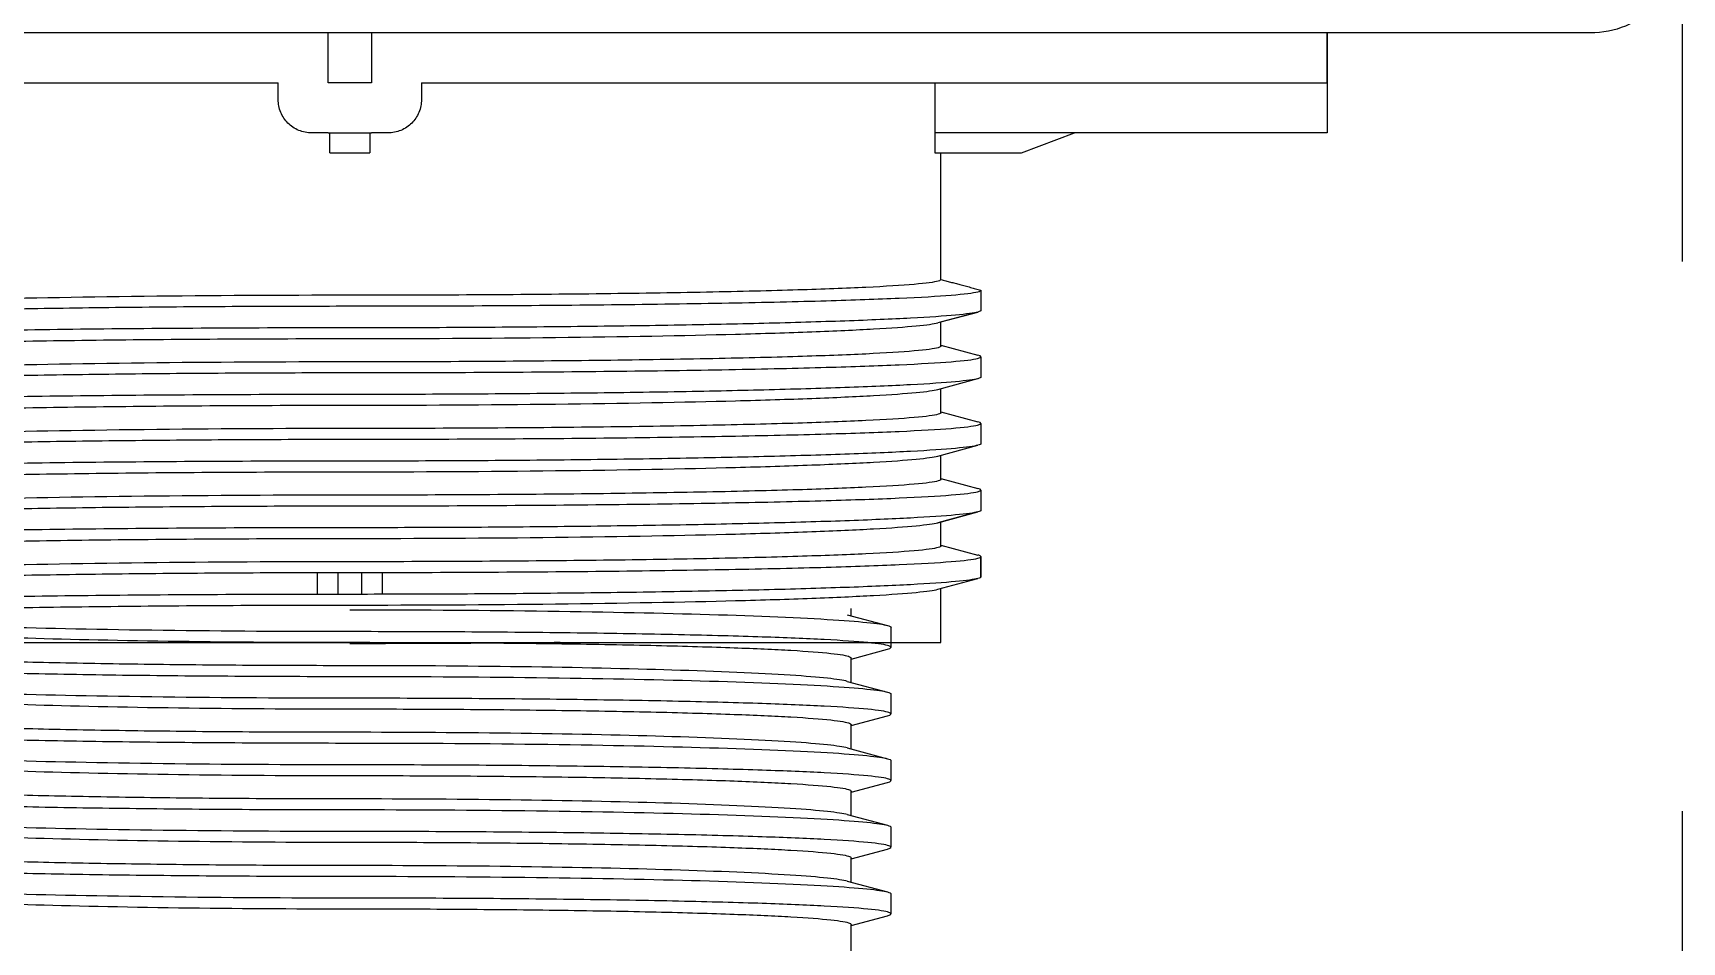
# Model space of a CAD drawing. Header units: inches. Extents: x -2661 to 42767, y -1222 to 9099.
# Drawn here: x 2290.235 to 2294.737, y 1307.998 to 1310.479 of the extents above; entities that cross this region are included whole.
import ezdxf

# ---------------------------------------------------------------- set-up
doc = ezdxf.new("R2010")
doc.units = ezdxf.units.IN
doc.header["$LTSCALE"] = 12
doc.header["$MEASUREMENT"] = 0
doc.linetypes.add('CENTER2', pattern=[1.125, 0.75, -0.125, 0.125, -0.125])
doc.layers.get('0').update_dxf_attribs({"linetype": 'CONTINUOUS'})
doc.layers.add('DESIGNER COMMENTS', color=221, linetype='CONTINUOUS', plot=False)
doc.layers.add('S-ARCH', color=1, linetype='CONTINUOUS')

# ---------------------------------------------------------------- blocks, each defined once
blk = doc.blocks.new('*U481')
at = {"color": 252, "extrusion": (0, 1, 0)}
for p, q in [((-1.3682, 2.9211), (-1.3682, 2.9406)), ((-1.4773, 2.8348), (-1.4773, 2.8893)), ((-1.3579, 2.9239), (-1.4675, 2.8945)), ((-1.3682, 2.8029), (-1.4675, 2.8295)), ((-1.3682, 2.7393), (-1.3682, 2.8068)), ((-1.4773, 2.6529), (-1.4773, 2.7075)), ((-1.3579, 2.742), (-1.4675, 2.7127)), ((-1.3682, 2.6211), (-1.4675, 2.6477)), ((-1.3682, 2.5575), (-1.3682, 2.625)), ((-1.4773, 2.4711), (-1.4773, 2.5256)), ((-1.3579, 2.5602), (-1.4675, 2.5309)), ((-1.3682, 2.4393), (-1.4675, 2.4659)), ((-1.3682, 2.3757), (-1.3682, 2.4432)), ((-1.4773, 2.2893), (-1.4773, 2.3438)), ((-1.3579, 2.3784), (-1.4675, 2.3491)), ((-1.3682, 2.2575), (-1.4675, 2.2841)), ((-1.3682, 2.1938), (-1.3682, 2.2613)), ((-1.4773, 2.1075), (-1.4773, 2.162)), ((-1.3579, 2.1966), (-1.4675, 2.1672)), ((-1.3682, 2.0757), (-1.4675, 2.1023)), ((-1.3682, 1.9123), (-1.3682, 2.0795))]:
    blk.add_line(p, q, dxfattribs=at)
at = {"color": 252}
for points, knots in [([(0, 2.9373), (-0.1655, 2.9373), (-0.3432, 2.9363), (-0.6755, 2.9321), (-0.8301, 2.9289), (-1.0913, 2.9215), (-1.2138, 2.9166), (-1.3918, 2.9058), (-1.4472, 2.9), (-1.4739, 2.8928), (-1.4772, 2.891), (-1.4772, 2.8893)], [0, 0, 0, 0, 0.546241, 0.546241, 1.092482, 1.092482, 1.677407, 1.677407, 2.262332, 2.262332, 2.44639, 2.44639, 2.44639, 2.44639]), ([(0, 2.8776), (0.1655, 2.8776), (0.3432, 2.8787), (0.6755, 2.8829), (0.8301, 2.886), (1.0913, 2.8935), (1.2138, 2.8984), (1.3918, 2.9092), (1.4472, 2.915), (1.4739, 2.9222), (1.4772, 2.9239), (1.4772, 2.9257)], [0, 0, 0, 0, 0.546241, 0.546241, 1.092482, 1.092482, 1.677407, 1.677407, 2.262332, 2.262332, 2.44639, 2.44639, 2.44639, 2.44639]), ([(1.3579, 2.8911), (1.3377, 2.8857), (1.2851, 2.8799), (1.1185, 2.8691), (1.0044, 2.8642), (0.7626, 2.8568), (0.6204, 2.8537), (0.315, 2.8495), (0.1519, 2.8485), (0, 2.8485)], [-2.082096, -2.082096, -2.082096, -2.082096, -1.542236, -1.542236, -1.002376, -1.002376, -0.501188, -0.501188, 0, 0, 0, 0]), ([(-1.4675, 2.8295), (-1.4786, 2.8325), (-1.4805, 2.8356), (-1.4629, 2.8417), (-1.4435, 2.8448), (-1.3839, 2.8506), (-1.3437, 2.8534), (-1.2461, 2.8585), (-1.1886, 2.8609), (-1.0593, 2.8652), (-0.9824, 2.8673), (-0.8121, 2.871), (-0.7187, 2.8726), (-0.5219, 2.8751), (-0.4184, 2.8761), (-0.2089, 2.8773), (-0.1029, 2.8776), (0, 2.8776)], [-2.637996, -2.637996, -2.637996, -2.637996, -2.317955, -2.317955, -1.997914, -1.997914, -1.677873, -1.677873, -1.357832, -1.357832, -1.018374, -1.018374, -0.678916, -0.678916, -0.339458, -0.339458, 0, 0, 0, 0]), ([(0, 2.8485), (-0.096, 2.8485), (-0.195, 2.8482), (-0.3904, 2.8469), (-0.487, 2.8459), (-0.6703, 2.8434), (-0.7572, 2.8418), (-0.9156, 2.8381), (-0.987, 2.836), (-1.1066, 2.8316), (-1.1594, 2.8293), (-1.249, 2.8241), (-1.2857, 2.8213), (-1.3396, 2.8155), (-1.3569, 2.8124), (-1.3679, 2.8078), (-1.3691, 2.8064), (-1.3682, 2.8049)], [0, 0, 0, 0, 0.316948, 0.316948, 0.633896, 0.633896, 0.950845, 0.950845, 1.267793, 1.267793, 1.565325, 1.565325, 1.862856, 1.862856, 2.160388, 2.160388, 2.305186, 2.305186, 2.305186, 2.305186]), ([(0, 2.7847), (0.096, 2.7847), (0.195, 2.785), (0.3904, 2.7862), (0.487, 2.7872), (0.6703, 2.7898), (0.7572, 2.7913), (0.9156, 2.795), (0.987, 2.7971), (1.1066, 2.8015), (1.1594, 2.8039), (1.249, 2.8091), (1.2857, 2.8119), (1.3396, 2.8177), (1.3569, 2.8207), (1.3679, 2.8253), (1.3691, 2.8268), (1.3682, 2.8283)], [0, 0, 0, 0, 0.316948, 0.316948, 0.633896, 0.633896, 0.950845, 0.950845, 1.267793, 1.267793, 1.565325, 1.565325, 1.862856, 1.862856, 2.160388, 2.160388, 2.305186, 2.305186, 2.305186, 2.305186]), ([(1.4675, 2.8036), (1.4786, 2.8006), (1.4805, 2.7975), (1.4629, 2.7914), (1.4435, 2.7884), (1.3839, 2.7826), (1.3437, 2.7798), (1.2461, 2.7746), (1.1886, 2.7722), (1.0593, 2.7679), (0.9824, 2.7658), (0.8121, 2.7622), (0.7187, 2.7606), (0.5219, 2.758), (0.4184, 2.7571), (0.2089, 2.7558), (0.1029, 2.7555), (0, 2.7555)], [-2.637996, -2.637996, -2.637996, -2.637996, -2.317955, -2.317955, -1.997914, -1.997914, -1.677873, -1.677873, -1.357832, -1.357832, -1.018374, -1.018374, -0.678916, -0.678916, -0.339458, -0.339458, 0, 0, 0, 0]), ([(0, 2.7555), (-0.1655, 2.7555), (-0.3432, 2.7545), (-0.6755, 2.7503), (-0.8301, 2.7471), (-1.0913, 2.7397), (-1.2138, 2.7347), (-1.3918, 2.724), (-1.4472, 2.7181), (-1.4739, 2.711), (-1.4772, 2.7092), (-1.4772, 2.7075)], [0, 0, 0, 0, 0.546241, 0.546241, 1.092482, 1.092482, 1.677407, 1.677407, 2.262332, 2.262332, 2.44639, 2.44639, 2.44639, 2.44639]), ([(-1.3579, 2.742), (-1.3377, 2.7475), (-1.2851, 2.7533), (-1.1185, 2.764), (-1.0044, 2.7689), (-0.7626, 2.7763), (-0.6204, 2.7795), (-0.315, 2.7836), (-0.1519, 2.7847), (0, 2.7847)], [-2.082096, -2.082096, -2.082096, -2.082096, -1.542236, -1.542236, -1.002376, -1.002376, -0.501188, -0.501188, 0, 0, 0, 0]), ([(0, 2.6958), (0.1655, 2.6958), (0.3432, 2.6968), (0.6755, 2.701), (0.8301, 2.7042), (1.0913, 2.7117), (1.2138, 2.7166), (1.3918, 2.7274), (1.4472, 2.7332), (1.4739, 2.7404), (1.4772, 2.7421), (1.4772, 2.7439)], [0, 0, 0, 0, 0.546241, 0.546241, 1.092482, 1.092482, 1.677407, 1.677407, 2.262332, 2.262332, 2.44639, 2.44639, 2.44639, 2.44639]), ([(1.3579, 2.7093), (1.3377, 2.7039), (1.2851, 2.698), (1.1185, 2.6873), (1.0044, 2.6824), (0.7626, 2.675), (0.6204, 2.6718), (0.315, 2.6677), (0.1519, 2.6667), (0, 2.6667)], [-2.082096, -2.082096, -2.082096, -2.082096, -1.542236, -1.542236, -1.002376, -1.002376, -0.501188, -0.501188, 0, 0, 0, 0]), ([(-1.4675, 2.6477), (-1.4786, 2.6507), (-1.4805, 2.6538), (-1.4629, 2.6599), (-1.4435, 2.6629), (-1.3839, 2.6688), (-1.3437, 2.6715), (-1.2461, 2.6767), (-1.1886, 2.6791), (-1.0593, 2.6834), (-0.9824, 2.6855), (-0.8121, 2.6892), (-0.7187, 2.6908), (-0.5219, 2.6933), (-0.4184, 2.6942), (-0.2089, 2.6955), (-0.1029, 2.6958), (0, 2.6958)], [-2.637996, -2.637996, -2.637996, -2.637996, -2.317955, -2.317955, -1.997914, -1.997914, -1.677873, -1.677873, -1.357832, -1.357832, -1.018374, -1.018374, -0.678916, -0.678916, -0.339458, -0.339458, 0, 0, 0, 0]), ([(0, 2.6667), (-0.096, 2.6667), (-0.195, 2.6664), (-0.3904, 2.6651), (-0.487, 2.6641), (-0.6703, 2.6616), (-0.7572, 2.66), (-0.9156, 2.6563), (-0.987, 2.6542), (-1.1066, 2.6498), (-1.1594, 2.6474), (-1.249, 2.6423), (-1.2857, 2.6395), (-1.3396, 2.6336), (-1.3569, 2.6306), (-1.3679, 2.626), (-1.3691, 2.6245), (-1.3682, 2.623)], [0, 0, 0, 0, 0.316948, 0.316948, 0.633896, 0.633896, 0.950845, 0.950845, 1.267793, 1.267793, 1.565325, 1.565325, 1.862856, 1.862856, 2.160388, 2.160388, 2.305186, 2.305186, 2.305186, 2.305186]), ([(0, 2.6029), (0.096, 2.6029), (0.195, 2.6032), (0.3904, 2.6044), (0.487, 2.6054), (0.6703, 2.6079), (0.7572, 2.6095), (0.9156, 2.6132), (0.987, 2.6153), (1.1066, 2.6197), (1.1594, 2.6221), (1.249, 2.6272), (1.2857, 2.63), (1.3396, 2.6359), (1.3569, 2.6389), (1.3679, 2.6435), (1.3691, 2.645), (1.3682, 2.6465)], [0, 0, 0, 0, 0.316948, 0.316948, 0.633896, 0.633896, 0.950845, 0.950845, 1.267793, 1.267793, 1.565325, 1.565325, 1.862856, 1.862856, 2.160388, 2.160388, 2.305186, 2.305186, 2.305186, 2.305186]), ([(1.4675, 2.6218), (1.4786, 2.6188), (1.4805, 2.6157), (1.4629, 2.6096), (1.4435, 2.6066), (1.3839, 2.6007), (1.3437, 2.598), (1.2461, 2.5928), (1.1886, 2.5904), (1.0593, 2.5861), (0.9824, 2.584), (0.8121, 2.5803), (0.7187, 2.5788), (0.5219, 2.5762), (0.4184, 2.5753), (0.2089, 2.574), (0.1029, 2.5737), (0, 2.5737)], [-2.637996, -2.637996, -2.637996, -2.637996, -2.317955, -2.317955, -1.997914, -1.997914, -1.677873, -1.677873, -1.357832, -1.357832, -1.018374, -1.018374, -0.678916, -0.678916, -0.339458, -0.339458, 0, 0, 0, 0]), ([(0, 2.5737), (-0.1655, 2.5737), (-0.3432, 2.5727), (-0.6755, 2.5685), (-0.8301, 2.5653), (-1.0913, 2.5578), (-1.2138, 2.5529), (-1.3918, 2.5422), (-1.4472, 2.5363), (-1.4739, 2.5292), (-1.4772, 2.5274), (-1.4772, 2.5256)], [0, 0, 0, 0, 0.546241, 0.546241, 1.092482, 1.092482, 1.677407, 1.677407, 2.262332, 2.262332, 2.44639, 2.44639, 2.44639, 2.44639]), ([(-1.3579, 2.5602), (-1.3377, 2.5657), (-1.2851, 2.5715), (-1.1185, 2.5822), (-1.0044, 2.5871), (-0.7626, 2.5945), (-0.6204, 2.5977), (-0.315, 2.6018), (-0.1519, 2.6029), (0, 2.6029)], [-2.082096, -2.082096, -2.082096, -2.082096, -1.542236, -1.542236, -1.002376, -1.002376, -0.501188, -0.501188, 0, 0, 0, 0]), ([(0, 2.514), (0.1655, 2.514), (0.3432, 2.515), (0.6755, 2.5192), (0.8301, 2.5224), (1.0913, 2.5298), (1.2138, 2.5348), (1.3918, 2.5455), (1.4472, 2.5514), (1.4739, 2.5585), (1.4772, 2.5603), (1.4772, 2.562)], [0, 0, 0, 0, 0.546241, 0.546241, 1.092482, 1.092482, 1.677407, 1.677407, 2.262332, 2.262332, 2.44639, 2.44639, 2.44639, 2.44639]), ([(1.3579, 2.5275), (1.3377, 2.522), (1.2851, 2.5162), (1.1185, 2.5055), (1.0044, 2.5006), (0.7626, 2.4932), (0.6204, 2.49), (0.315, 2.4859), (0.1519, 2.4848), (0, 2.4848)], [-2.082096, -2.082096, -2.082096, -2.082096, -1.542236, -1.542236, -1.002376, -1.002376, -0.501188, -0.501188, 0, 0, 0, 0]), ([(-1.4675, 2.4659), (-1.4786, 2.4689), (-1.4805, 2.472), (-1.4629, 2.4781), (-1.4435, 2.4811), (-1.3839, 2.4869), (-1.3437, 2.4897), (-1.2461, 2.4949), (-1.1886, 2.4973), (-1.0593, 2.5016), (-0.9824, 2.5037), (-0.8121, 2.5074), (-0.7187, 2.5089), (-0.5219, 2.5115), (-0.4184, 2.5124), (-0.2089, 2.5137), (-0.1029, 2.514), (0, 2.514)], [-2.637996, -2.637996, -2.637996, -2.637996, -2.317955, -2.317955, -1.997914, -1.997914, -1.677873, -1.677873, -1.357832, -1.357832, -1.018374, -1.018374, -0.678916, -0.678916, -0.339458, -0.339458, 0, 0, 0, 0]), ([(0, 2.4848), (-0.096, 2.4848), (-0.195, 2.4845), (-0.3904, 2.4833), (-0.487, 2.4823), (-0.6703, 2.4798), (-0.7572, 2.4782), (-0.9156, 2.4745), (-0.987, 2.4724), (-1.1066, 2.468), (-1.1594, 2.4656), (-1.249, 2.4604), (-1.2857, 2.4576), (-1.3396, 2.4518), (-1.3569, 2.4488), (-1.3679, 2.4442), (-1.3691, 2.4427), (-1.3682, 2.4412)], [0, 0, 0, 0, 0.316948, 0.316948, 0.633896, 0.633896, 0.950845, 0.950845, 1.267793, 1.267793, 1.565325, 1.565325, 1.862856, 1.862856, 2.160388, 2.160388, 2.305186, 2.305186, 2.305186, 2.305186]), ([(0, 2.421), (0.096, 2.421), (0.195, 2.4213), (0.3904, 2.4226), (0.487, 2.4236), (0.6703, 2.4261), (0.7572, 2.4277), (0.9156, 2.4314), (0.987, 2.4335), (1.1066, 2.4379), (1.1594, 2.4403), (1.249, 2.4454), (1.2857, 2.4482), (1.3396, 2.4541), (1.3569, 2.4571), (1.3679, 2.4617), (1.3691, 2.4632), (1.3682, 2.4646)], [0, 0, 0, 0, 0.316948, 0.316948, 0.633896, 0.633896, 0.950845, 0.950845, 1.267793, 1.267793, 1.565325, 1.565325, 1.862856, 1.862856, 2.160388, 2.160388, 2.305186, 2.305186, 2.305186, 2.305186]), ([(1.4675, 2.44), (1.4786, 2.437), (1.4805, 2.4339), (1.4629, 2.4278), (1.4435, 2.4247), (1.3839, 2.4189), (1.3437, 2.4161), (1.2461, 2.411), (1.1886, 2.4086), (1.0593, 2.4043), (0.9824, 2.4022), (0.8121, 2.3985), (0.7187, 2.3969), (0.5219, 2.3944), (0.4184, 2.3934), (0.2089, 2.3922), (0.1029, 2.3919), (0, 2.3919)], [-2.637996, -2.637996, -2.637996, -2.637996, -2.317955, -2.317955, -1.997914, -1.997914, -1.677873, -1.677873, -1.357832, -1.357832, -1.018374, -1.018374, -0.678916, -0.678916, -0.339458, -0.339458, 0, 0, 0, 0]), ([(0, 2.3919), (-0.1655, 2.3919), (-0.3432, 2.3909), (-0.6755, 2.3866), (-0.8301, 2.3835), (-1.0913, 2.376), (-1.2138, 2.3711), (-1.3918, 2.3603), (-1.4472, 2.3545), (-1.4739, 2.3473), (-1.4772, 2.3456), (-1.4772, 2.3438)], [0, 0, 0, 0, 0.546241, 0.546241, 1.092482, 1.092482, 1.677407, 1.677407, 2.262332, 2.262332, 2.44639, 2.44639, 2.44639, 2.44639]), ([(-1.3579, 2.3784), (-1.3377, 2.3838), (-1.2851, 2.3897), (-1.1185, 2.4004), (-1.0044, 2.4053), (-0.7626, 2.4127), (-0.6204, 2.4158), (-0.315, 2.42), (-0.1519, 2.421), (0, 2.421)], [-2.082096, -2.082096, -2.082096, -2.082096, -1.542236, -1.542236, -1.002376, -1.002376, -0.501188, -0.501188, 0, 0, 0, 0]), ([(0, 2.3322), (0.1655, 2.3322), (0.3432, 2.3332), (0.6755, 2.3374), (0.8301, 2.3406), (1.0913, 2.348), (1.2138, 2.3529), (1.3918, 2.3637), (1.4472, 2.3696), (1.4739, 2.3767), (1.4772, 2.3785), (1.4772, 2.3802)], [0, 0, 0, 0, 0.546241, 0.546241, 1.092482, 1.092482, 1.677407, 1.677407, 2.262332, 2.262332, 2.44639, 2.44639, 2.44639, 2.44639]), ([(1.3579, 2.3456), (1.3377, 2.3402), (1.2851, 2.3344), (1.1185, 2.3237), (1.0044, 2.3188), (0.7626, 2.3114), (0.6204, 2.3082), (0.315, 2.304), (0.1519, 2.303), (0, 2.303)], [-2.082096, -2.082096, -2.082096, -2.082096, -1.542236, -1.542236, -1.002376, -1.002376, -0.501188, -0.501188, 0, 0, 0, 0]), ([(-1.4675, 2.2841), (-1.4786, 2.2871), (-1.4805, 2.2902), (-1.4629, 2.2963), (-1.4435, 2.2993), (-1.3839, 2.3051), (-1.3437, 2.3079), (-1.2461, 2.3131), (-1.1886, 2.3154), (-1.0593, 2.3198), (-0.9824, 2.3219), (-0.8121, 2.3255), (-0.7187, 2.3271), (-0.5219, 2.3296), (-0.4184, 2.3306), (-0.2089, 2.3319), (-0.1029, 2.3322), (0, 2.3322)], [-2.637996, -2.637996, -2.637996, -2.637996, -2.317955, -2.317955, -1.997914, -1.997914, -1.677873, -1.677873, -1.357832, -1.357832, -1.018374, -1.018374, -0.678916, -0.678916, -0.339458, -0.339458, 0, 0, 0, 0]), ([(0, 2.303), (-0.096, 2.303), (-0.195, 2.3027), (-0.3904, 2.3014), (-0.487, 2.3005), (-0.6703, 2.2979), (-0.7572, 2.2963), (-0.9156, 2.2927), (-0.987, 2.2906), (-1.1066, 2.2862), (-1.1594, 2.2838), (-1.249, 2.2786), (-1.2857, 2.2758), (-1.3396, 2.27), (-1.3569, 2.267), (-1.3679, 2.2624), (-1.3691, 2.2609), (-1.3682, 2.2594)], [0, 0, 0, 0, 0.316948, 0.316948, 0.633896, 0.633896, 0.950845, 0.950845, 1.267793, 1.267793, 1.565325, 1.565325, 1.862856, 1.862856, 2.160388, 2.160388, 2.305186, 2.305186, 2.305186, 2.305186]), ([(0, 2.2392), (0.096, 2.2392), (0.195, 2.2395), (0.3904, 2.2408), (0.487, 2.2418), (0.6703, 2.2443), (0.7572, 2.2459), (0.9156, 2.2496), (0.987, 2.2517), (1.1066, 2.2561), (1.1594, 2.2584), (1.249, 2.2636), (1.2857, 2.2664), (1.3396, 2.2722), (1.3569, 2.2753), (1.3679, 2.2798), (1.3691, 2.2813), (1.3682, 2.2828)], [0, 0, 0, 0, 0.316948, 0.316948, 0.633896, 0.633896, 0.950845, 0.950845, 1.267793, 1.267793, 1.565325, 1.565325, 1.862856, 1.862856, 2.160388, 2.160388, 2.305186, 2.305186, 2.305186, 2.305186]), ([(1.4675, 2.2581), (1.4786, 2.2552), (1.4805, 2.2521), (1.4629, 2.246), (1.4435, 2.2429), (1.3839, 2.2371), (1.3437, 2.2343), (1.2461, 2.2292), (1.1886, 2.2268), (1.0593, 2.2224), (0.9824, 2.2204), (0.8121, 2.2167), (0.7187, 2.2151), (0.5219, 2.2126), (0.4184, 2.2116), (0.2089, 2.2104), (0.1029, 2.2101), (0, 2.2101)], [-2.637996, -2.637996, -2.637996, -2.637996, -2.317955, -2.317955, -1.997914, -1.997914, -1.677873, -1.677873, -1.357832, -1.357832, -1.018374, -1.018374, -0.678916, -0.678916, -0.339458, -0.339458, 0, 0, 0, 0]), ([(0, 2.2101), (-0.1655, 2.2101), (-0.3432, 2.209), (-0.6755, 2.2048), (-0.8301, 2.2017), (-1.0913, 2.1942), (-1.2138, 2.1893), (-1.3918, 2.1785), (-1.4472, 2.1727), (-1.4739, 2.1655), (-1.4772, 2.1638), (-1.4772, 2.162)], [0, 0, 0, 0, 0.546241, 0.546241, 1.092482, 1.092482, 1.677407, 1.677407, 2.262332, 2.262332, 2.44639, 2.44639, 2.44639, 2.44639]), ([(-1.3579, 2.1966), (-1.3377, 2.202), (-1.2851, 2.2078), (-1.1185, 2.2186), (-1.0044, 2.2235), (-0.7626, 2.2309), (-0.6204, 2.234), (-0.315, 2.2382), (-0.1519, 2.2392), (0, 2.2392)], [-2.082096, -2.082096, -2.082096, -2.082096, -1.542236, -1.542236, -1.002376, -1.002376, -0.501188, -0.501188, 0, 0, 0, 0]), ([(0, 2.1503), (0.1655, 2.1503), (0.3432, 2.1514), (0.6755, 2.1556), (0.8301, 2.1588), (1.0913, 2.1662), (1.2138, 2.1711), (1.3918, 2.1819), (1.4472, 2.1877), (1.4739, 2.1949), (1.4772, 2.1966), (1.4772, 2.1984)], [0, 0, 0, 0, 0.546241, 0.546241, 1.092482, 1.092482, 1.677407, 1.677407, 2.262332, 2.262332, 2.44639, 2.44639, 2.44639, 2.44639]), ([(1.3579, 2.1638), (1.3377, 2.1584), (1.2851, 2.1526), (1.1185, 2.1418), (1.0044, 2.1369), (0.7626, 2.1295), (0.6204, 2.1264), (0.315, 2.1222), (0.1519, 2.1212), (0, 2.1212)], [-2.082096, -2.082096, -2.082096, -2.082096, -1.542236, -1.542236, -1.002376, -1.002376, -0.501188, -0.501188, 0, 0, 0, 0]), ([(-1.4675, 2.1023), (-1.4786, 2.1053), (-1.4805, 2.1083), (-1.4629, 2.1145), (-1.4435, 2.1175), (-1.3839, 2.1233), (-1.3437, 2.1261), (-1.2461, 2.1312), (-1.1886, 2.1336), (-1.0593, 2.138), (-0.9824, 2.1401), (-0.8121, 2.1437), (-0.7187, 2.1453), (-0.5219, 2.1478), (-0.4184, 2.1488), (-0.2089, 2.15), (-0.1029, 2.1503), (0, 2.1503)], [-2.637996, -2.637996, -2.637996, -2.637996, -2.317955, -2.317955, -1.997914, -1.997914, -1.677873, -1.677873, -1.357832, -1.357832, -1.018374, -1.018374, -0.678916, -0.678916, -0.339458, -0.339458, 0, 0, 0, 0]), ([(0, 2.1212), (-0.096, 2.1212), (-0.195, 2.1209), (-0.3904, 2.1196), (-0.487, 2.1187), (-0.6703, 2.1161), (-0.7572, 2.1145), (-0.9156, 2.1108), (-0.987, 2.1087), (-1.1066, 2.1044), (-1.1594, 2.102), (-1.249, 2.0968), (-1.2857, 2.094), (-1.3396, 2.0882), (-1.3569, 2.0851), (-1.3679, 2.0806), (-1.3691, 2.0791), (-1.3682, 2.0776)], [0, 0, 0, 0, 0.316948, 0.316948, 0.633896, 0.633896, 0.950845, 0.950845, 1.267793, 1.267793, 1.565325, 1.565325, 1.862856, 1.862856, 2.160388, 2.160388, 2.305186, 2.305186, 2.305186, 2.305186])]:
    blk.add_open_spline(points, degree=3, knots=knots, dxfattribs=at)
blk = doc.blocks.new('bison_top coupler')
at = {"extrusion": (0, 1, 0)}
for p, q in [((-0.0591, 1.6636), (-2.6675, 1.6636)), ((-0.0591, 1.5273), (-0.0591, 1.6636)), ((2.6675, 1.6636), (0.0591, 1.6636)), ((0.0591, 1.6636), (0.0591, 1.5273)), ((2.6675, 1.5273), (2.6675, 1.6636)), ((2.6675, 1.6636), (2.6675, 1.3909)), ((-2.6675, 1.5273), (-0.1955, 1.5273)), ((-0.1955, 1.4818), (-0.1955, 1.5273)), ((0.0591, 1.5273), (-0.0591, 1.5273)), ((0.1955, 1.5273), (0.1955, 1.4818)), ((0.1955, 1.5273), (2.6675, 1.5273)), ((1.5966, 1.5273), (1.5966, 1.3364)), ((-0.0591, 1.3909), (-0.1045, 1.3909)), ((-0.0591, 1.3909), (0.0591, 1.3909)), ((-0.0545, 1.3364), (-0.0545, 1.3909)), ((0.0545, 1.3909), (0.0545, 1.3364)), ((0.1045, 1.3909), (0.0591, 1.3909)), ((2.6675, 1.3909), (1.5966, 1.3909)), ((1.833, 1.3364), (1.9784, 1.3909)), ((-0.0545, 1.3364), (0.0545, 1.3364)), ((1.5966, 1.3364), (1.6127, 1.3364)), ((1.6127, 1.3364), (1.833, 1.3364)), ((1.6136, 0.9908), (1.6136, 1.3364))]:
    blk.add_line(p, q, dxfattribs=at)
at = {"extrusion": (0, 1, -2e-16)}
blk.add_line((1.4773, 1.6636), (-1.4773, 1.6636), dxfattribs=at)
at = {"color": 252, "extrusion": (0, 1, 0)}
for p, q in [((1.7227, 0.9617), (1.7227, 0.9065)), ((1.6136, 0.875), (1.7144, 0.902)), ((1.6047, 0.8726), (1.6047, 0.8726)), ((1.6136, 0.809), (1.6136, 0.875)), ((1.6136, 0.8114), (1.7144, 0.7844)), ((1.7227, 0.7799), (1.7227, 0.7246)), ((1.6047, 0.6908), (1.7144, 0.7202)), ((1.6047, 0.6908), (1.6047, 0.6908)), ((1.6136, 0.6272), (1.6136, 0.6932)), ((1.6136, 0.6295), (1.7144, 0.6026)), ((1.7227, 0.5981), (1.7227, 0.5428)), ((1.6047, 0.509), (1.7144, 0.5384)), ((1.6047, 0.509), (1.6047, 0.509)), ((1.6136, 0.4453), (1.6136, 0.5114)), ((1.6136, 0.4477), (1.7144, 0.4207)), ((1.7227, 0.4163), (1.7227, 0.361)), ((1.6047, 0.3271), (1.7144, 0.3565)), ((1.6047, 0.3271), (1.6047, 0.3271)), ((1.6136, 0.2635), (1.6136, 0.3295)), ((1.6136, 0.2659), (1.7144, 0.2389)), ((1.7227, 0.1792), (1.7227, 0.2344)), ((1.7227, 0.2344), (1.7227, 0.1792)), ((-0.0885, 0.1314), (-0.0885, 0.1912)), ((-0.0327, 0.1912), (-0.0327, 0.1315)), ((0.0327, 0.1315), (0.0327, 0.1912)), ((0.0885, 0.1913), (0.0885, 0.1316)), ((1.6047, 0.1453), (1.7144, 0.1747)), ((1.6047, 0.1453), (1.6047, 0.1453)), ((1.6136, 0), (1.6136, 0.1477)), ((-1.6136, 0), (1.6136, 0))]:
    blk.add_line(p, q, dxfattribs=at)
at = {"color": 252}
for p, q in [((1.7144, 0.902), (1.6047, 0.8726)), ((1.7144, 0.3565), (1.6047, 0.3271))]:
    blk.add_line(p, q, dxfattribs=at)
for points, knots in [([(-0.1045, 1.3909), (-0.116, 1.3909), (-0.1281, 1.3932), (-0.1506, 1.4025), (-0.1608, 1.4095), (-0.1769, 1.4256), (-0.1839, 1.4358), (-0.1932, 1.4582), (-0.1955, 1.4704), (-0.1955, 1.4818)], [0.1507021, 0.1507021, 0.1507021, 0.1507021, 0.188424, 0.188424, 0.2261459, 0.2261459, 0.2638181, 0.2638181, 0.3014904, 0.3014904, 0.3014904, 0.3014904]), ([(0.1955, 1.4818), (0.1955, 1.4704), (0.1932, 1.4582), (0.1839, 1.4358), (0.1769, 1.4256), (0.1608, 1.4095), (0.1506, 1.4025), (0.1281, 1.3932), (0.116, 1.3909), (0.1045, 1.3909)], [0, 0, 0, 0, 0.0376723, 0.0376723, 0.0753445, 0.0753445, 0.1130664, 0.1130664, 0.1507883, 0.1507883, 0.1507883, 0.1507883])]:
    blk.add_open_spline(points, degree=3, knots=knots)
for points, knots in [([(1.6136, 0.9908), (1.6136, 0.9894), (1.6112, 0.9879), (1.5956, 0.9834), (1.5735, 0.9804), (1.5069, 0.9746), (1.4623, 0.9718), (1.3546, 0.9667), (1.2915, 0.9643), (1.1499, 0.96), (1.0661, 0.9579), (0.8808, 0.9543), (0.7793, 0.9527), (0.5657, 0.9502), (0.4534, 0.9493), (0.2263, 0.948), (0.1114, 0.9477), (0, 0.9477)], [-2.679601, -2.679601, -2.679601, -2.679601, -2.515518, -2.515518, -2.167254, -2.167254, -1.818989, -1.818989, -1.470725, -1.470725, -1.103044, -1.103044, -0.735363, -0.735363, -0.367681, -0.367681, 0, 0, 0, 0]), ([(0, 0.9477), (-0.1826, 0.9477), (-0.3786, 0.9467), (-0.7446, 0.9424), (-0.9146, 0.9392), (-1.1266, 0.9337), (-1.197, 0.9315), (-1.3244, 0.9267), (-1.3813, 0.9241), (-1.4774, 0.9187), (-1.5165, 0.9159), (-1.575, 0.9102), (-1.5945, 0.9074), (-1.6047, 0.9047), (-1.6047, 0.9047), (-1.6047, 0.9047)], [0, 0, 0, 0, 0.60272, 0.60272, 1.20544, 1.20544, 1.526149, 1.526149, 1.846858, 1.846858, 2.167567, 2.167567, 2.327921, 2.327921, 2.488276, 2.488276, 2.488276, 2.488276]), ([(0, 0.9185), (0.1183, 0.9185), (0.2402, 0.9188), (0.4814, 0.92), (0.6007, 0.921), (0.8278, 0.9235), (0.9357, 0.925), (1.133, 0.9287), (1.2223, 0.9307), (1.3737, 0.935), (1.4414, 0.9374), (1.5572, 0.9425), (1.6052, 0.9453), (1.6775, 0.9511), (1.7018, 0.9541), (1.7198, 0.9587), (1.7227, 0.9602), (1.7227, 0.9617)], [0, 0, 0, 0, 0.390264, 0.390264, 0.780528, 0.780528, 1.170792, 1.170792, 1.561056, 1.561056, 1.931903, 1.931903, 2.302749, 2.302749, 2.673596, 2.673596, 2.860171, 2.860171, 2.860171, 2.860171]), ([(-1.7227, 0.8708), (-1.7227, 0.8723), (-1.7198, 0.8738), (-1.7041, 0.878), (-1.684, 0.8809), (-1.6226, 0.8865), (-1.5813, 0.8894), (-1.4797, 0.8948), (-1.4192, 0.8974), (-1.2838, 0.9022), (-1.2088, 0.9044), (-1.0562, 0.9081), (-0.9738, 0.9099), (-0.7965, 0.9129), (-0.7016, 0.9142), (-0.5052, 0.9164), (-0.4035, 0.9172), (-0.2, 0.9182), (-0.0982, 0.9185), (0, 0.9185)], [-2.853304, -2.853304, -2.853304, -2.853304, -2.669036, -2.669036, -2.32573, -2.32573, -1.982424, -1.982424, -1.639118, -1.639118, -1.295812, -1.295812, -0.971859, -0.971859, -0.647906, -0.647906, -0.323953, -0.323953, 0, 0, 0, 0]), ([(1.7227, 0.9065), (1.7227, 0.905), (1.7198, 0.9035), (1.7041, 0.8992), (1.684, 0.8964), (1.6226, 0.8907), (1.5813, 0.8879), (1.4797, 0.8825), (1.4192, 0.8799), (1.2838, 0.8751), (1.2088, 0.8729), (1.0562, 0.8691), (0.9738, 0.8674), (0.7965, 0.8644), (0.7016, 0.863), (0.5052, 0.8609), (0.4035, 0.8601), (0.2, 0.859), (0.0982, 0.8588), (0, 0.8588)], [-2.853304, -2.853304, -2.853304, -2.853304, -2.669036, -2.669036, -2.32573, -2.32573, -1.982424, -1.982424, -1.639118, -1.639118, -1.295812, -1.295812, -0.971859, -0.971859, -0.647906, -0.647906, -0.323953, -0.323953, 0, 0, 0, 0]), ([(0, 0.8588), (-0.1183, 0.8588), (-0.2402, 0.8585), (-0.4814, 0.8572), (-0.6007, 0.8563), (-0.8278, 0.8538), (-0.9357, 0.8522), (-1.133, 0.8486), (-1.2223, 0.8466), (-1.3737, 0.8422), (-1.4414, 0.8399), (-1.5572, 0.8348), (-1.6052, 0.832), (-1.6775, 0.8262), (-1.7018, 0.8232), (-1.7198, 0.8186), (-1.7227, 0.8171), (-1.7227, 0.8156)], [0, 0, 0, 0, 0.390264, 0.390264, 0.780528, 0.780528, 1.170792, 1.170792, 1.561056, 1.561056, 1.931903, 1.931903, 2.302749, 2.302749, 2.673596, 2.673596, 2.860171, 2.860171, 2.860171, 2.860171]), ([(0, 0.8295), (0.1826, 0.8295), (0.3786, 0.8306), (0.7446, 0.8348), (0.9146, 0.838), (1.1266, 0.8436), (1.197, 0.8458), (1.3244, 0.8506), (1.3813, 0.8532), (1.4774, 0.8586), (1.5165, 0.8614), (1.575, 0.867), (1.5945, 0.8699), (1.6047, 0.8726)], [0, 0, 0, 0, 0.60272, 0.60272, 1.20544, 1.20544, 1.526149, 1.526149, 1.846858, 1.846858, 2.167567, 2.167567, 2.488259, 2.488259, 2.488259, 2.488259]), ([(-1.6136, 0.7865), (-1.6136, 0.7879), (-1.6112, 0.7893), (-1.5956, 0.7938), (-1.5735, 0.7969), (-1.5069, 0.8027), (-1.4623, 0.8054), (-1.3546, 0.8106), (-1.2915, 0.8129), (-1.1499, 0.8173), (-1.0661, 0.8193), (-0.8808, 0.823), (-0.7793, 0.8245), (-0.5657, 0.827), (-0.4534, 0.828), (-0.2263, 0.8292), (-0.1114, 0.8295), (0, 0.8295)], [-2.679601, -2.679601, -2.679601, -2.679601, -2.515518, -2.515518, -2.167254, -2.167254, -1.818989, -1.818989, -1.470725, -1.470725, -1.103044, -1.103044, -0.735363, -0.735363, -0.367681, -0.367681, 0, 0, 0, 0]), ([(0, 0.7659), (-0.1826, 0.7659), (-0.3786, 0.7649), (-0.7446, 0.7606), (-0.9146, 0.7574), (-1.1266, 0.7519), (-1.197, 0.7497), (-1.3244, 0.7449), (-1.3813, 0.7423), (-1.4774, 0.7369), (-1.5165, 0.7341), (-1.575, 0.7284), (-1.5945, 0.7256), (-1.6047, 0.7229), (-1.6047, 0.7229), (-1.6047, 0.7229)], [0, 0, 0, 0, 0.60272, 0.60272, 1.20544, 1.20544, 1.526149, 1.526149, 1.846858, 1.846858, 2.167567, 2.167567, 2.327921, 2.327921, 2.488276, 2.488276, 2.488276, 2.488276]), ([(1.6136, 0.809), (1.6136, 0.8075), (1.6112, 0.8061), (1.5956, 0.8016), (1.5735, 0.7986), (1.5069, 0.7928), (1.4623, 0.79), (1.3546, 0.7849), (1.2915, 0.7825), (1.1499, 0.7782), (1.0661, 0.7761), (0.8808, 0.7725), (0.7793, 0.7709), (0.5657, 0.7684), (0.4534, 0.7675), (0.2263, 0.7662), (0.1114, 0.7659), (0, 0.7659)], [-2.679576, -2.679576, -2.679576, -2.679576, -2.515518, -2.515518, -2.167254, -2.167254, -1.818989, -1.818989, -1.470725, -1.470725, -1.103044, -1.103044, -0.735363, -0.735363, -0.367681, -0.367681, 0, 0, 0, 0]), ([(0, 0.7367), (0.1183, 0.7367), (0.2402, 0.737), (0.4814, 0.7382), (0.6007, 0.7392), (0.8278, 0.7417), (0.9357, 0.7432), (1.133, 0.7468), (1.2223, 0.7489), (1.3737, 0.7532), (1.4414, 0.7556), (1.5572, 0.7607), (1.6052, 0.7635), (1.6775, 0.7693), (1.7018, 0.7723), (1.7257, 0.7784), (1.7254, 0.7814), (1.7144, 0.7844)], [0, 0, 0, 0, 0.390264, 0.390264, 0.780528, 0.780528, 1.170792, 1.170792, 1.561056, 1.561056, 1.931903, 1.931903, 2.302749, 2.302749, 2.673596, 2.673596, 3.044442, 3.044442, 3.044442, 3.044442]), ([(-1.7227, 0.689), (-1.7227, 0.6905), (-1.7198, 0.692), (-1.7041, 0.6962), (-1.684, 0.6991), (-1.6226, 0.7047), (-1.5813, 0.7075), (-1.4797, 0.7129), (-1.4192, 0.7155), (-1.2838, 0.7203), (-1.2088, 0.7225), (-1.0562, 0.7263), (-0.9738, 0.728), (-0.7965, 0.7311), (-0.7016, 0.7324), (-0.5052, 0.7346), (-0.4035, 0.7354), (-0.2, 0.7364), (-0.0982, 0.7367), (0, 0.7367)], [-2.853306, -2.853306, -2.853306, -2.853306, -2.669036, -2.669036, -2.32573, -2.32573, -1.982424, -1.982424, -1.639118, -1.639118, -1.295812, -1.295812, -0.971859, -0.971859, -0.647906, -0.647906, -0.323953, -0.323953, 0, 0, 0, 0]), ([(1.7227, 0.7246), (1.7227, 0.7231), (1.7198, 0.7216), (1.7041, 0.7174), (1.684, 0.7146), (1.6226, 0.7089), (1.5813, 0.7061), (1.4797, 0.7007), (1.4192, 0.6981), (1.2838, 0.6933), (1.2088, 0.6911), (1.0562, 0.6873), (0.9738, 0.6856), (0.7965, 0.6825), (0.7016, 0.6812), (0.5052, 0.6791), (0.4035, 0.6783), (0.2, 0.6772), (0.0982, 0.677), (0, 0.677)], [-2.853306, -2.853306, -2.853306, -2.853306, -2.669036, -2.669036, -2.32573, -2.32573, -1.982424, -1.982424, -1.639118, -1.639118, -1.295812, -1.295812, -0.971859, -0.971859, -0.647906, -0.647906, -0.323953, -0.323953, 0, 0, 0, 0]), ([(0, 0.677), (-0.1183, 0.677), (-0.2402, 0.6767), (-0.4814, 0.6754), (-0.6007, 0.6745), (-0.8278, 0.672), (-0.9357, 0.6704), (-1.133, 0.6668), (-1.2223, 0.6647), (-1.3737, 0.6604), (-1.4414, 0.6581), (-1.5572, 0.6529), (-1.6052, 0.6502), (-1.6775, 0.6444), (-1.7018, 0.6414), (-1.7257, 0.6353), (-1.7254, 0.6322), (-1.7144, 0.6293)], [0, 0, 0, 0, 0.390264, 0.390264, 0.780528, 0.780528, 1.170792, 1.170792, 1.561056, 1.561056, 1.931903, 1.931903, 2.302749, 2.302749, 2.673596, 2.673596, 3.044442, 3.044442, 3.044442, 3.044442]), ([(0, 0.6477), (0.1826, 0.6477), (0.3786, 0.6488), (0.7446, 0.653), (0.9146, 0.6562), (1.1266, 0.6618), (1.197, 0.664), (1.3244, 0.6688), (1.3813, 0.6714), (1.4774, 0.6768), (1.5165, 0.6796), (1.575, 0.6852), (1.5945, 0.688), (1.6047, 0.6908), (1.6047, 0.6908), (1.6047, 0.6908)], [0, 0, 0, 0, 0.60272, 0.60272, 1.20544, 1.20544, 1.526149, 1.526149, 1.846858, 1.846858, 2.167567, 2.167567, 2.488276, 2.488276, 2.488287, 2.488287, 2.488287, 2.488287]), ([(-1.6136, 0.6047), (-1.6136, 0.6061), (-1.6112, 0.6075), (-1.5956, 0.612), (-1.5735, 0.615), (-1.5069, 0.6208), (-1.4623, 0.6236), (-1.3546, 0.6288), (-1.2915, 0.6311), (-1.1499, 0.6354), (-1.0661, 0.6375), (-0.8808, 0.6411), (-0.7793, 0.6427), (-0.5657, 0.6452), (-0.4534, 0.6462), (-0.2263, 0.6474), (-0.1114, 0.6477), (0, 0.6477)], [-2.679576, -2.679576, -2.679576, -2.679576, -2.515518, -2.515518, -2.167254, -2.167254, -1.818989, -1.818989, -1.470725, -1.470725, -1.103044, -1.103044, -0.735363, -0.735363, -0.367681, -0.367681, 0, 0, 0, 0]), ([(1.6136, 0.6272), (1.6136, 0.6257), (1.6112, 0.6243), (1.5956, 0.6198), (1.5735, 0.6168), (1.5069, 0.611), (1.4623, 0.6082), (1.3546, 0.6031), (1.2915, 0.6007), (1.1499, 0.5964), (1.0661, 0.5943), (0.8808, 0.5907), (0.7793, 0.5891), (0.5657, 0.5866), (0.4534, 0.5856), (0.2263, 0.5844), (0.1114, 0.5841), (0, 0.5841)], [-2.679598, -2.679598, -2.679598, -2.679598, -2.515518, -2.515518, -2.167254, -2.167254, -1.818989, -1.818989, -1.470725, -1.470725, -1.103044, -1.103044, -0.735363, -0.735363, -0.367681, -0.367681, 0, 0, 0, 0]), ([(0, 0.5549), (0.1183, 0.5549), (0.2402, 0.5552), (0.4814, 0.5564), (0.6007, 0.5573), (0.8278, 0.5599), (0.9357, 0.5614), (1.133, 0.565), (1.2223, 0.5671), (1.3737, 0.5714), (1.4414, 0.5737), (1.5572, 0.5789), (1.6052, 0.5816), (1.6775, 0.5874), (1.7018, 0.5905), (1.7257, 0.5965), (1.7254, 0.5996), (1.7144, 0.6026)], [0, 0, 0, 0, 0.390264, 0.390264, 0.780528, 0.780528, 1.170792, 1.170792, 1.561056, 1.561056, 1.931903, 1.931903, 2.302749, 2.302749, 2.673596, 2.673596, 3.044442, 3.044442, 3.044442, 3.044442]), ([(-1.7227, 0.5072), (-1.7227, 0.5087), (-1.7198, 0.5102), (-1.7041, 0.5144), (-1.684, 0.5172), (-1.6226, 0.5229), (-1.5813, 0.5257), (-1.4797, 0.5311), (-1.4192, 0.5337), (-1.2838, 0.5385), (-1.2088, 0.5407), (-1.0562, 0.5445), (-0.9738, 0.5462), (-0.7965, 0.5493), (-0.7016, 0.5506), (-0.5052, 0.5527), (-0.4035, 0.5536), (-0.2, 0.5546), (-0.0982, 0.5549), (0, 0.5549)], [-2.853306, -2.853306, -2.853306, -2.853306, -2.669036, -2.669036, -2.32573, -2.32573, -1.982424, -1.982424, -1.639118, -1.639118, -1.295812, -1.295812, -0.971859, -0.971859, -0.647906, -0.647906, -0.323953, -0.323953, 0, 0, 0, 0]), ([(0, 0.5841), (-0.1826, 0.5841), (-0.3786, 0.583), (-0.7446, 0.5788), (-0.9146, 0.5756), (-1.1266, 0.57), (-1.197, 0.5678), (-1.3244, 0.5631), (-1.3813, 0.5605), (-1.4774, 0.5551), (-1.5165, 0.5523), (-1.575, 0.5466), (-1.5945, 0.5438), (-1.6047, 0.541), (-1.6047, 0.541), (-1.6047, 0.541)], [0, 0, 0, 0, 0.60272, 0.60272, 1.20544, 1.20544, 1.526149, 1.526149, 1.846858, 1.846858, 2.167567, 2.167567, 2.327921, 2.327921, 2.488276, 2.488276, 2.488276, 2.488276]), ([(1.7227, 0.5428), (1.7227, 0.5413), (1.7198, 0.5398), (1.7041, 0.5356), (1.684, 0.5328), (1.6226, 0.5271), (1.5813, 0.5243), (1.4797, 0.5189), (1.4192, 0.5163), (1.2838, 0.5115), (1.2088, 0.5093), (1.0562, 0.5055), (0.9738, 0.5038), (0.7965, 0.5007), (0.7016, 0.4994), (0.5052, 0.4973), (0.4035, 0.4964), (0.2, 0.4954), (0.0982, 0.4951), (0, 0.4951)], [-2.853306, -2.853306, -2.853306, -2.853306, -2.669036, -2.669036, -2.32573, -2.32573, -1.982424, -1.982424, -1.639118, -1.639118, -1.295812, -1.295812, -0.971859, -0.971859, -0.647906, -0.647906, -0.323953, -0.323953, 0, 0, 0, 0]), ([(0, 0.4659), (0.1826, 0.4659), (0.3786, 0.467), (0.7446, 0.4712), (0.9146, 0.4744), (1.1266, 0.48), (1.197, 0.4822), (1.3244, 0.4869), (1.3813, 0.4895), (1.4774, 0.4949), (1.5165, 0.4977), (1.575, 0.5034), (1.5945, 0.5062), (1.6047, 0.509), (1.6047, 0.509), (1.6047, 0.509)], [0, 0, 0, 0, 0.60272, 0.60272, 1.20544, 1.20544, 1.526149, 1.526149, 1.846858, 1.846858, 2.167567, 2.167567, 2.488276, 2.488276, 2.488287, 2.488287, 2.488287, 2.488287]), ([(0, 0.4951), (-0.1183, 0.4951), (-0.2402, 0.4948), (-0.4814, 0.4936), (-0.6007, 0.4927), (-0.8278, 0.4901), (-0.9357, 0.4886), (-1.133, 0.485), (-1.2223, 0.4829), (-1.3737, 0.4786), (-1.4414, 0.4763), (-1.5572, 0.4711), (-1.6052, 0.4684), (-1.6775, 0.4626), (-1.7018, 0.4595), (-1.7257, 0.4535), (-1.7254, 0.4504), (-1.7144, 0.4474)], [0, 0, 0, 0, 0.390264, 0.390264, 0.780528, 0.780528, 1.170792, 1.170792, 1.561056, 1.561056, 1.931903, 1.931903, 2.302749, 2.302749, 2.673596, 2.673596, 3.044442, 3.044442, 3.044442, 3.044442]), ([(-1.6136, 0.4228), (-1.6136, 0.4243), (-1.6112, 0.4257), (-1.5956, 0.4302), (-1.5735, 0.4332), (-1.5069, 0.439), (-1.4623, 0.4418), (-1.3546, 0.4469), (-1.2915, 0.4493), (-1.1499, 0.4536), (-1.0661, 0.4557), (-0.8808, 0.4593), (-0.7793, 0.4609), (-0.5657, 0.4634), (-0.4534, 0.4644), (-0.2263, 0.4656), (-0.1114, 0.4659), (0, 0.4659)], [-2.679576, -2.679576, -2.679576, -2.679576, -2.515518, -2.515518, -2.167254, -2.167254, -1.818989, -1.818989, -1.470725, -1.470725, -1.103044, -1.103044, -0.735363, -0.735363, -0.367681, -0.367681, 0, 0, 0, 0]), ([(1.6136, 0.4453), (1.6136, 0.4439), (1.6112, 0.4425), (1.5956, 0.438), (1.5735, 0.435), (1.5069, 0.4292), (1.4623, 0.4264), (1.3546, 0.4212), (1.2915, 0.4189), (1.1499, 0.4146), (1.0661, 0.4125), (0.8808, 0.4089), (0.7793, 0.4073), (0.5657, 0.4048), (0.4534, 0.4038), (0.2263, 0.4026), (0.1114, 0.4023), (0, 0.4023)], [-2.679576, -2.679576, -2.679576, -2.679576, -2.515518, -2.515518, -2.167254, -2.167254, -1.818989, -1.818989, -1.470725, -1.470725, -1.103044, -1.103044, -0.735363, -0.735363, -0.367681, -0.367681, 0, 0, 0, 0]), ([(0, 0.373), (0.1183, 0.373), (0.2402, 0.3733), (0.4814, 0.3746), (0.6007, 0.3755), (0.8278, 0.378), (0.9357, 0.3796), (1.133, 0.3832), (1.2223, 0.3853), (1.3737, 0.3896), (1.4414, 0.3919), (1.5572, 0.3971), (1.6052, 0.3998), (1.6775, 0.4056), (1.7018, 0.4086), (1.7257, 0.4147), (1.7254, 0.4178), (1.7144, 0.4207)], [0, 0, 0, 0, 0.390264, 0.390264, 0.780528, 0.780528, 1.170792, 1.170792, 1.561056, 1.561056, 1.931903, 1.931903, 2.302749, 2.302749, 2.673596, 2.673596, 3.044442, 3.044442, 3.044442, 3.044442]), ([(-1.7227, 0.3254), (-1.7227, 0.3269), (-1.7198, 0.3284), (-1.7041, 0.3326), (-1.684, 0.3354), (-1.6226, 0.3411), (-1.5813, 0.3439), (-1.4797, 0.3493), (-1.4192, 0.3519), (-1.2838, 0.3567), (-1.2088, 0.3589), (-1.0562, 0.3627), (-0.9738, 0.3644), (-0.7965, 0.3675), (-0.7016, 0.3688), (-0.5052, 0.3709), (-0.4035, 0.3717), (-0.2, 0.3728), (-0.0982, 0.373), (0, 0.373)], [-2.853306, -2.853306, -2.853306, -2.853306, -2.669036, -2.669036, -2.32573, -2.32573, -1.982424, -1.982424, -1.639118, -1.639118, -1.295812, -1.295812, -0.971859, -0.971859, -0.647906, -0.647906, -0.323953, -0.323953, 0, 0, 0, 0]), ([(0, 0.4023), (-0.1826, 0.4023), (-0.3786, 0.4012), (-0.7446, 0.397), (-0.9146, 0.3938), (-1.1266, 0.3882), (-1.197, 0.386), (-1.3244, 0.3812), (-1.3813, 0.3786), (-1.4774, 0.3732), (-1.5165, 0.3704), (-1.575, 0.3648), (-1.5945, 0.362), (-1.6047, 0.3592), (-1.6047, 0.3592), (-1.6047, 0.3592)], [0, 0, 0, 0, 0.60272, 0.60272, 1.20544, 1.20544, 1.526149, 1.526149, 1.846858, 1.846858, 2.167567, 2.167567, 2.488276, 2.488276, 2.488287, 2.488287, 2.488287, 2.488287]), ([(1.7227, 0.361), (1.7227, 0.3595), (1.7198, 0.358), (1.7041, 0.3538), (1.684, 0.3509), (1.6226, 0.3453), (1.5813, 0.3425), (1.4797, 0.3371), (1.4192, 0.3345), (1.2838, 0.3297), (1.2088, 0.3275), (1.0562, 0.3237), (0.9738, 0.322), (0.7965, 0.3189), (0.7016, 0.3176), (0.5052, 0.3154), (0.4035, 0.3146), (0.2, 0.3136), (0.0982, 0.3133), (0, 0.3133)], [-2.853306, -2.853306, -2.853306, -2.853306, -2.669036, -2.669036, -2.32573, -2.32573, -1.982424, -1.982424, -1.639118, -1.639118, -1.295812, -1.295812, -0.971859, -0.971859, -0.647906, -0.647906, -0.323953, -0.323953, 0, 0, 0, 0]), ([(0, 0.2841), (0.1826, 0.2841), (0.3786, 0.2851), (0.7446, 0.2894), (0.9146, 0.2926), (1.1266, 0.2981), (1.197, 0.3003), (1.3244, 0.3051), (1.3813, 0.3077), (1.4774, 0.3131), (1.5165, 0.3159), (1.575, 0.3216), (1.5945, 0.3244), (1.6047, 0.3271), (1.6047, 0.3271), (1.6047, 0.3271)], [0, 0, 0, 0, 0.60272, 0.60272, 1.20544, 1.20544, 1.526149, 1.526149, 1.846858, 1.846858, 2.167567, 2.167567, 2.488276, 2.488276, 2.488287, 2.488287, 2.488287, 2.488287]), ([(0, 0.3133), (-0.1183, 0.3133), (-0.2402, 0.313), (-0.4814, 0.3118), (-0.6007, 0.3108), (-0.8278, 0.3083), (-0.9357, 0.3068), (-1.133, 0.3032), (-1.2223, 0.3011), (-1.3737, 0.2968), (-1.4414, 0.2944), (-1.5572, 0.2893), (-1.6052, 0.2865), (-1.6775, 0.2807), (-1.7018, 0.2777), (-1.7257, 0.2716), (-1.7254, 0.2686), (-1.7144, 0.2656)], [0, 0, 0, 0, 0.390264, 0.390264, 0.780528, 0.780528, 1.170792, 1.170792, 1.561056, 1.561056, 1.931903, 1.931903, 2.302749, 2.302749, 2.673596, 2.673596, 3.044442, 3.044442, 3.044442, 3.044442]), ([(-1.6136, 0.241), (-1.6136, 0.2425), (-1.6112, 0.2439), (-1.5956, 0.2484), (-1.5735, 0.2514), (-1.5069, 0.2572), (-1.4623, 0.26), (-1.3546, 0.2651), (-1.2915, 0.2675), (-1.1499, 0.2718), (-1.0661, 0.2739), (-0.8808, 0.2775), (-0.7793, 0.2791), (-0.5657, 0.2816), (-0.4534, 0.2825), (-0.2263, 0.2838), (-0.1114, 0.2841), (0, 0.2841)], [-2.679576, -2.679576, -2.679576, -2.679576, -2.515518, -2.515518, -2.167254, -2.167254, -1.818989, -1.818989, -1.470725, -1.470725, -1.103044, -1.103044, -0.735363, -0.735363, -0.367681, -0.367681, 0, 0, 0, 0]), ([(1.6136, 0.2635), (1.6136, 0.2621), (1.6112, 0.2607), (1.5956, 0.2562), (1.5735, 0.2531), (1.5069, 0.2473), (1.4623, 0.2446), (1.3546, 0.2394), (1.2915, 0.2371), (1.1499, 0.2327), (1.0661, 0.2307), (0.8808, 0.227), (0.7793, 0.2255), (0.5657, 0.223), (0.4534, 0.222), (0.2263, 0.2208), (0.1114, 0.2205), (0, 0.2205)], [-2.679601, -2.679601, -2.679601, -2.679601, -2.515518, -2.515518, -2.167254, -2.167254, -1.818989, -1.818989, -1.470725, -1.470725, -1.103044, -1.103044, -0.735363, -0.735363, -0.367681, -0.367681, 0, 0, 0, 0]), ([(0, 0.1912), (0.1183, 0.1912), (0.2402, 0.1915), (0.4814, 0.1928), (0.6007, 0.1937), (0.8278, 0.1962), (0.9357, 0.1978), (1.133, 0.2014), (1.2223, 0.2034), (1.3737, 0.2078), (1.4414, 0.2101), (1.5572, 0.2152), (1.6052, 0.218), (1.6775, 0.2238), (1.7018, 0.2268), (1.7198, 0.2314), (1.7227, 0.2329), (1.7227, 0.2344)], [0, 0, 0, 0, 0.390264, 0.390264, 0.780528, 0.780528, 1.170792, 1.170792, 1.561056, 1.561056, 1.931903, 1.931903, 2.302749, 2.302749, 2.673596, 2.673596, 2.860171, 2.860171, 2.860171, 2.860171]), ([(1.7227, 0.2344), (1.7227, 0.236), (1.7198, 0.2374), (1.7144, 0.2389), (1.7144, 0.2389), (1.7144, 0.2389)], [2.8601705, 2.8601705, 2.8601705, 2.8601705, 2.9523065, 2.9523065, 3.0444425, 3.0444425, 3.0444425, 3.0444425]), ([(-1.7227, 0.1435), (-1.7227, 0.145), (-1.7198, 0.1465), (-1.7041, 0.1508), (-1.684, 0.1536), (-1.6226, 0.1593), (-1.5813, 0.1621), (-1.4797, 0.1675), (-1.4192, 0.1701), (-1.2838, 0.1749), (-1.2088, 0.1771), (-1.0562, 0.1809), (-0.9738, 0.1826), (-0.7965, 0.1856), (-0.7016, 0.187), (-0.5052, 0.1891), (-0.4035, 0.1899), (-0.2, 0.191), (-0.0982, 0.1912), (0, 0.1912)], [-2.853304, -2.853304, -2.853304, -2.853304, -2.669036, -2.669036, -2.32573, -2.32573, -1.982424, -1.982424, -1.639118, -1.639118, -1.295812, -1.295812, -0.971859, -0.971859, -0.647906, -0.647906, -0.323953, -0.323953, 0, 0, 0, 0]), ([(0, 0.2205), (-0.1826, 0.2205), (-0.3786, 0.2194), (-0.7446, 0.2152), (-0.9146, 0.212), (-1.1266, 0.2064), (-1.197, 0.2042), (-1.3244, 0.1994), (-1.3813, 0.1968), (-1.4774, 0.1914), (-1.5165, 0.1886), (-1.575, 0.183), (-1.5945, 0.1801), (-1.6106, 0.1768), (-1.6136, 0.175), (-1.6136, 0.175)], [0, 0, 0, 0, 0.60272, 0.60272, 1.20544, 1.20544, 1.526149, 1.526149, 1.846858, 1.846858, 2.167567, 2.167567, 2.488276, 2.488276, 2.672451, 2.672451, 2.672451, 2.672451]), ([(0, 0.1023), (0.1826, 0.1023), (0.3786, 0.1033), (0.7446, 0.1076), (0.9146, 0.1108), (1.1266, 0.1163), (1.197, 0.1185), (1.3244, 0.1233), (1.3813, 0.1259), (1.4774, 0.1313), (1.5165, 0.1341), (1.575, 0.1398), (1.5945, 0.1426), (1.6047, 0.1453)], [0, 0, 0, 0, 0.60272, 0.60272, 1.20544, 1.20544, 1.526149, 1.526149, 1.846858, 1.846858, 2.167567, 2.167567, 2.488259, 2.488259, 2.488259, 2.488259]), ([(1.7227, 0.1792), (1.7227, 0.1777), (1.7198, 0.1762), (1.7041, 0.172), (1.684, 0.1691), (1.6226, 0.1635), (1.5813, 0.1606), (1.4797, 0.1552), (1.4192, 0.1526), (1.2838, 0.1478), (1.2088, 0.1456), (1.0562, 0.1419), (0.9738, 0.1401), (0.7965, 0.1371), (0.7016, 0.1358), (0.5052, 0.1336), (0.4035, 0.1328), (0.2302, 0.1319), (0.1587, 0.1317), (0.0885, 0.1316)], [-2.853304, -2.853304, -2.853304, -2.853304, -2.669036, -2.669036, -2.32573, -2.32573, -1.982424, -1.982424, -1.639118, -1.639118, -1.295812, -1.295812, -0.971859, -0.971859, -0.647906, -0.647906, -0.323953, -0.323953, -0.096382, -0.096382, -0.096382, -0.096382]), ([(0, 0.1315), (-0.1183, 0.1315), (-0.2402, 0.1312), (-0.4814, 0.13), (-0.6007, 0.129), (-0.8278, 0.1265), (-0.9357, 0.125), (-1.133, 0.1213), (-1.2223, 0.1193), (-1.3737, 0.115), (-1.4414, 0.1126), (-1.5572, 0.1075), (-1.6052, 0.1047), (-1.6775, 0.0989), (-1.7018, 0.0959), (-1.7198, 0.0913), (-1.7227, 0.0898), (-1.7227, 0.0883)], [0, 0, 0, 0, 0.390264, 0.390264, 0.780528, 0.780528, 1.170792, 1.170792, 1.561056, 1.561056, 1.931903, 1.931903, 2.302749, 2.302749, 2.673596, 2.673596, 2.860171, 2.860171, 2.860171, 2.860171]), ([(-1.508, 0.075), (-1.4799, 0.077), (-1.4465, 0.0789), (-1.3546, 0.0833), (-1.2915, 0.0857), (-1.1499, 0.09), (-1.0661, 0.0921), (-0.8808, 0.0957), (-0.7793, 0.0973), (-0.5657, 0.0998), (-0.4534, 0.1007), (-0.2263, 0.102), (-0.1114, 0.1023), (0, 0.1023)], [-2.065016, -2.065016, -2.065016, -2.065016, -1.818989, -1.818989, -1.470725, -1.470725, -1.103044, -1.103044, -0.735363, -0.735363, -0.367681, -0.367681, 0, 0, 0, 0]), ([(0.5738, 0), (0.4895, -0.001), (0.402, -0.0018), (0.2089, -0.0029), (0.1029, -0.0032), (0, -0.0032)], [-0.6258492, -0.6258492, -0.6258492, -0.6258492, -0.339458, -0.339458, 0, 0, 0, 0])]:
    blk.add_open_spline(points, degree=3, knots=knots, dxfattribs=at)
for points, weights in [([(1.6136, 0.9908), (1.6136, 0.9908), (1.6136, 0.9908)], [1.00459371089, 1.00459371631, 1.00459372173]), ([(1.6136, 0.9908), (1.6664, 0.9767), (1.7227, 0.9617)], [1.00459372173, 1.00489028252, 1.00412330342]), ([(1.6136, 0.2635), (1.6136, 0.2635), (1.6136, 0.2635)], [1.0045937109, 1.00459371632, 1.00459372174]), ([(1.6136, 0.2635), (1.6136, 0.2635), (1.6136, 0.2635)], [1.00459372174, 1.00459371632, 1.0045937109])]:
    blk.add_rational_spline(points, weights, degree=2, dxfattribs=at)
blk.add_open_spline([(0.0885, 0.1316), (0.0219, 0.1315), (0.0109, 0.1315), (0, 0.1315)], degree=3, dxfattribs=at)
blk = doc.blocks.new('ARCH_Roof Topping_REFLECTING POOL')
at = {"layer": 'S-ARCH'}
blk.add_lwpolyline([(-2.1137, 5.7617), (-0.375, 5.7617, 0.414214), (-0.25, 5.8867), (-0.25, 9.4804), (0, 9.4804), (0, 5.7617, -0.414214), (-0.25, 5.5117), (-2.1137, 5.5117), (-33.8863, 5.5117), (-35.75, 5.5117, -0.414214), (-36, 5.7617), (-36, 9.4804), (-35.75, 9.4804), (-35.75, 5.8867, 0.414214), (-35.625, 5.7617), (-33.8863, 5.7617)], format="xyb", close=True, dxfattribs=at)
blk.add_blockref('bison_top coupler', (-3.6364, 3.8481), dxfattribs=at)
at = {"layer": 'S-ARCH', "xscale": -1}
blk.add_blockref('*U481', (-3.6364, 1.0002), dxfattribs=at)

msp = doc.modelspace()

# ---------------------------------------------------------------- linework, layer by layer
at = {"layer": 'DESIGNER COMMENTS', "linetype": 'CENTER2'}
msp.add_line((2294.73661, 1456.85523), (2294.73661, 1291.97709), dxfattribs=at)

# ---------------------------------------------------------------- block references
at = {"layer": 'S-ARCH'}
msp.add_blockref('ARCH_Roof Topping_REFLECTING POOL', (2294.73661, 1304.96745), dxfattribs=at)

doc.saveas('drawing.dxf')
